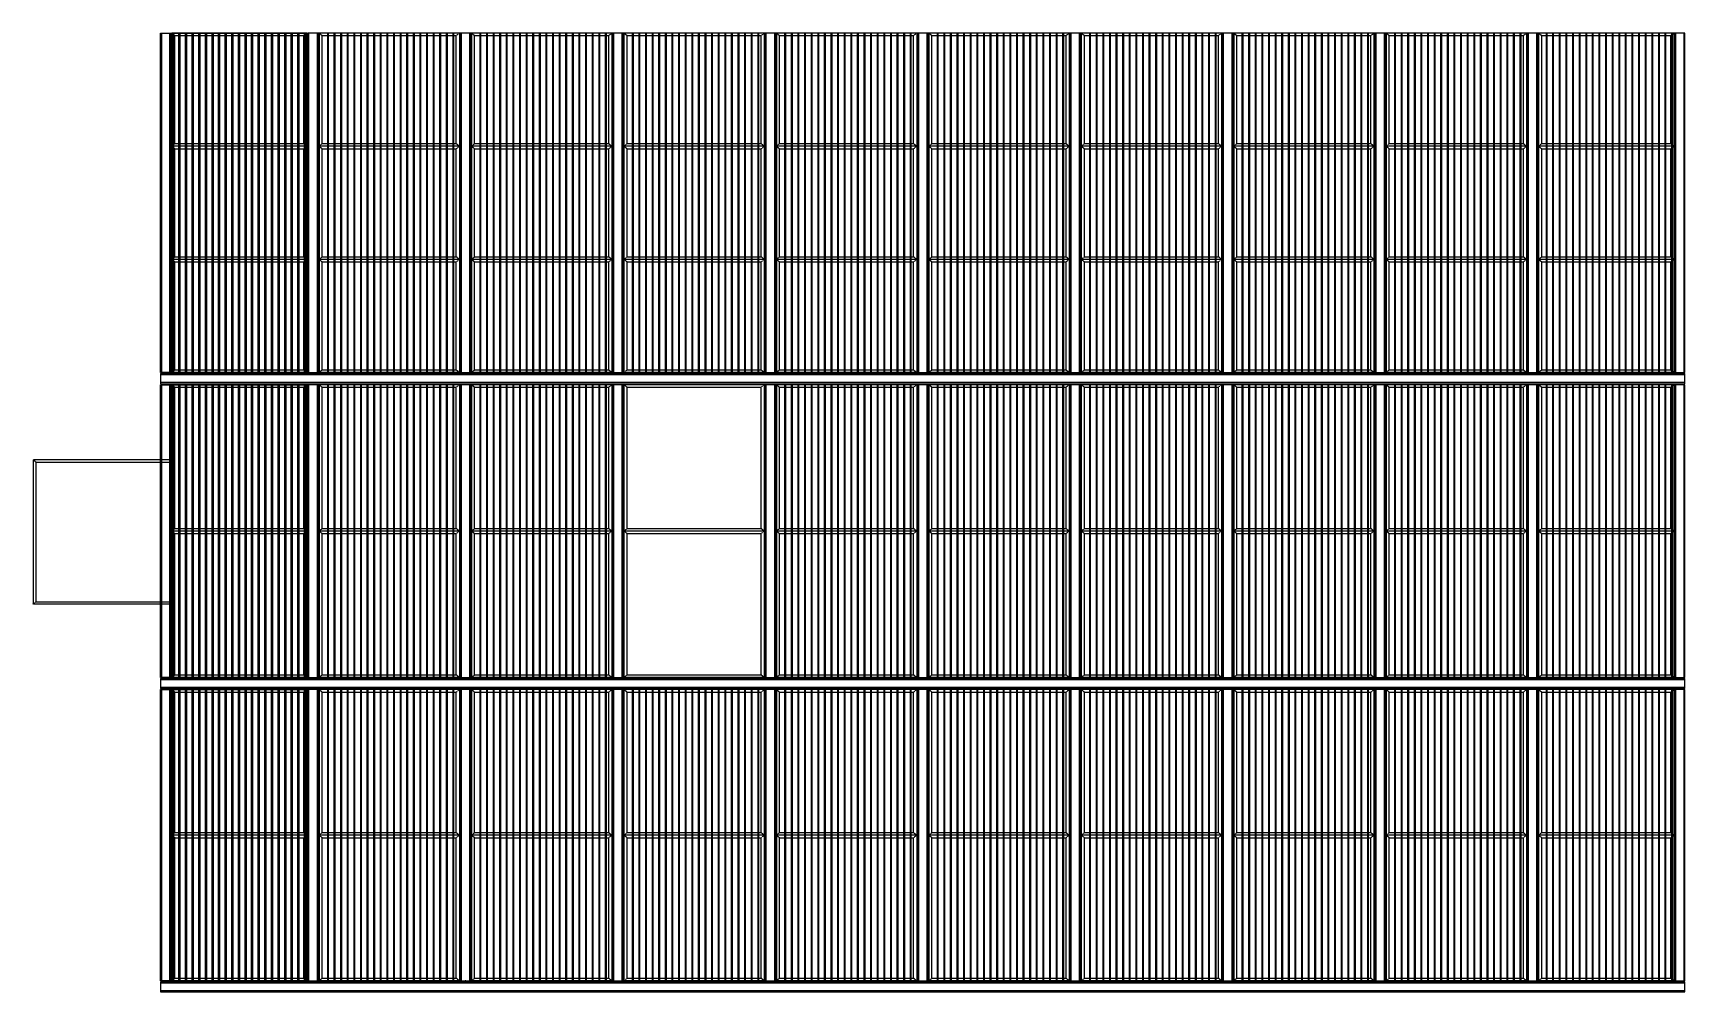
# Model space of a CAD drawing. Header units: millimetres. Extents: x 663313 to 1226001, y 1431724 to 1620898.
# Drawn here: x 1022778 to 1039033, y 1609113 to 1618548 of the extents above; entities that cross this region are included whole.
import ezdxf

# ---------------------------------------------------------------- set-up
doc = ezdxf.new("R2010")
doc.units = ezdxf.units.MM
doc.set_wipeout_variables(frame=1)
doc.linetypes.add('TA_HL_001.00000', pattern=[6.5, 3.55, -2.95])
for name, color, linetype in [('010 - ASPG_EXTR_MAIN_COLOR_2', 7, 'Continuous'), ('010 - ASPG_EXTR_WIPEOUT_', 7, 'Continuous'), ('010 - ASPG_FRAMING_MAIN_COLOR_1', 7, 'Continuous'), ('010 - ASPG_FRAMING_MAIN_COLOR_2', 7, 'Continuous'), ('010 - ASPG_FRAMING_SUB_COLOR_2', 7, 'Continuous'), ('010 - ASPG_FRAMING_WIPEOUT_', 7, 'Continuous')]:
    doc.layers.add(name, color=color, linetype=linetype)

# ---------------------------------------------------------------- blocks, each defined once
blk = doc.blocks.new('*U4718')
at = {"color": 7}
blk.add_wipeout([(50, 0), (1400, 0), (1400, 2865), (50, 2865)], dxfattribs=at).dxf.layer = '010 - ASPG_EXTR_WIPEOUT_'
at = {"layer": '010 - ASPG_EXTR_MAIN_COLOR_2', "color": 7}
for points in [[(133, 0), (143, 0), (143, 2865), (133, 2865)], [(198, 0), (208, 0), (208, 2865), (198, 2865)], [(263, 0), (273, 0), (273, 2865), (263, 2865)], [(328, 0), (338, 0), (338, 2865), (328, 2865)], [(393, 0), (403, 0), (403, 2865), (393, 2865)], [(458, 0), (468, 0), (468, 2865), (458, 2865)], [(523, 0), (533, 0), (533, 2865), (523, 2865)], [(588, 0), (598, 0), (598, 2865), (588, 2865)], [(653, 0), (663, 0), (663, 2865), (653, 2865)], [(718, 0), (728, 0), (728, 2865), (718, 2865)], [(783, 0), (793, 0), (793, 2865), (783, 2865)], [(848, 0), (858, 0), (858, 2865), (848, 2865)], [(913, 0), (923, 0), (923, 2865), (913, 2865)], [(978, 0), (988, 0), (988, 2865), (978, 2865)], [(1043, 0), (1053, 0), (1053, 2865), (1043, 2865)], [(1108, 0), (1118, 0), (1118, 2865), (1108, 2865)], [(1173, 0), (1183, 0), (1183, 2865), (1173, 2865)], [(1238, 0), (1248, 0), (1248, 2865), (1238, 2865)], [(1303, 0), (1313, 0), (1313, 2865), (1303, 2865)]]:
    blk.add_lwpolyline(points, close=True, dxfattribs=at)
at = {"layer": '010 - ASPG_FRAMING_SUB_COLOR_2', "color": 7}
blk.add_lwpolyline([(50, 0), (1400, 0), (1400, 2865), (50, 2865)], close=True, dxfattribs=at)
at = {"color": 7}
for points in [[(-50, 0), (50, 0), (50, 2865), (-50, 2865)], [(1400, 0), (1500, 0), (1500, 2865), (1400, 2865)]]:
    blk.add_wipeout(points, dxfattribs=at).dxf.layer = '010 - ASPG_EXTR_WIPEOUT_'
at = {"layer": '010 - ASPG_EXTR_MAIN_COLOR_2', "color": 7}
blk.add_lwpolyline([(1368, 0), (1378, 0), (1378, 2865), (1368, 2865)], close=True, dxfattribs=at)
at = {"layer": '010 - ASPG_FRAMING_MAIN_COLOR_1', "color": 7}
for points in [[(-50, 0), (-40, 0), (-40, 2865), (-50, 2865)], [(40, 0), (50, 0), (50, 2865), (40, 2865)], [(1400, 0), (1410, 0), (1410, 2865), (1400, 2865)], [(1490, 0), (1500, 0), (1500, 2865), (1490, 2865)]]:
    blk.add_lwpolyline(points, close=True, dxfattribs=at)
at = {"layer": '010 - ASPG_FRAMING_SUB_COLOR_2', "color": 7}
for points in [[(-50, 0), (50, 0), (50, 2865), (-50, 2865)], [(1400, 0), (1500, 0), (1500, 2865), (1400, 2865)]]:
    blk.add_lwpolyline(points, close=True, dxfattribs=at)
blk = doc.blocks.new('*U4717')
at = {"color": 7}
blk.add_wipeout([(50, 0), (1400, 0), (1400, 2865), (50, 2865)], dxfattribs=at).dxf.layer = '010 - ASPG_EXTR_WIPEOUT_'
at = {"layer": '010 - ASPG_EXTR_MAIN_COLOR_2', "color": 7}
for points in [[(139, 0), (149, 0), (149, 2865), (139, 2865)], [(204, 0), (214, 0), (214, 2865), (204, 2865)], [(269, 0), (279, 0), (279, 2865), (269, 2865)], [(334, 0), (344, 0), (344, 2865), (334, 2865)], [(399, 0), (409, 0), (409, 2865), (399, 2865)], [(464, 0), (474, 0), (474, 2865), (464, 2865)], [(529, 0), (539, 0), (539, 2865), (529, 2865)], [(594, 0), (604, 0), (604, 2865), (594, 2865)], [(659, 0), (669, 0), (669, 2865), (659, 2865)], [(724, 0), (734, 0), (734, 2865), (724, 2865)], [(789, 0), (799, 0), (799, 2865), (789, 2865)], [(854, 0), (864, 0), (864, 2865), (854, 2865)], [(919, 0), (929, 0), (929, 2865), (919, 2865)], [(984, 0), (994, 0), (994, 2865), (984, 2865)], [(1049, 0), (1059, 0), (1059, 2865), (1049, 2865)], [(1114, 0), (1124, 0), (1124, 2865), (1114, 2865)], [(1179, 0), (1189, 0), (1189, 2865), (1179, 2865)], [(1244, 0), (1254, 0), (1254, 2865), (1244, 2865)]]:
    blk.add_lwpolyline(points, close=True, dxfattribs=at)
at = {"layer": '010 - ASPG_FRAMING_SUB_COLOR_2', "color": 7}
blk.add_lwpolyline([(50, 0), (1400, 0), (1400, 2865), (50, 2865)], close=True, dxfattribs=at)
at = {"color": 7}
for points in [[(-50, 0), (50, 0), (50, 2865), (-50, 2865)], [(1400, 0), (1500, 0), (1500, 2865), (1400, 2865)]]:
    blk.add_wipeout(points, dxfattribs=at).dxf.layer = '010 - ASPG_EXTR_WIPEOUT_'
at = {"layer": '010 - ASPG_EXTR_MAIN_COLOR_2', "color": 7}
for points in [[(74, 0), (84, 0), (84, 2865), (74, 2865)], [(1309, 0), (1319, 0), (1319, 2865), (1309, 2865)], [(1374, 0), (1384, 0), (1384, 2865), (1374, 2865)]]:
    blk.add_lwpolyline(points, close=True, dxfattribs=at)
at = {"layer": '010 - ASPG_FRAMING_MAIN_COLOR_1', "color": 7}
for points in [[(-50, 0), (-40, 0), (-40, 2865), (-50, 2865)], [(40, 0), (50, 0), (50, 2865), (40, 2865)], [(1400, 0), (1410, 0), (1410, 2865), (1400, 2865)], [(1490, 0), (1500, 0), (1500, 2865), (1490, 2865)]]:
    blk.add_lwpolyline(points, close=True, dxfattribs=at)
at = {"layer": '010 - ASPG_FRAMING_SUB_COLOR_2', "color": 7}
for points in [[(-50, 0), (50, 0), (50, 2865), (-50, 2865)], [(1400, 0), (1500, 0), (1500, 2865), (1400, 2865)]]:
    blk.add_lwpolyline(points, close=True, dxfattribs=at)
blk = doc.blocks.new('*U4729')
at = {"color": 7}
blk.add_wipeout([(50, 0), (1450, 0), (1450, 2865), (50, 2865)], dxfattribs=at).dxf.layer = '010 - ASPG_EXTR_WIPEOUT_'
at = {"layer": '010 - ASPG_EXTR_MAIN_COLOR_2', "color": 7}
for points in [[(141, 0), (152, 0), (152, 2865), (141, 2865)], [(206, 0), (217, 0), (217, 2865), (206, 2865)], [(271, 0), (282, 0), (282, 2865), (271, 2865)], [(336, 0), (347, 0), (347, 2865), (336, 2865)], [(401, 0), (412, 0), (412, 2865), (401, 2865)], [(466, 0), (477, 0), (477, 2865), (466, 2865)], [(531, 0), (542, 0), (542, 2865), (531, 2865)], [(596, 0), (607, 0), (607, 2865), (596, 2865)], [(661, 0), (672, 0), (672, 2865), (661, 2865)], [(726, 0), (737, 0), (737, 2865), (726, 2865)], [(791, 0), (802, 0), (802, 2865), (791, 2865)], [(856, 0), (867, 0), (867, 2865), (856, 2865)], [(921, 0), (932, 0), (932, 2865), (921, 2865)], [(986, 0), (997, 0), (997, 2865), (986, 2865)], [(1051, 0), (1062, 0), (1062, 2865), (1051, 2865)], [(1116, 0), (1127, 0), (1127, 2865), (1116, 2865)], [(1181, 0), (1192, 0), (1192, 2865), (1181, 2865)], [(1246, 0), (1257, 0), (1257, 2865), (1246, 2865)], [(1311, 0), (1322, 0), (1322, 2865), (1311, 2865)]]:
    blk.add_lwpolyline(points, close=True, dxfattribs=at)
at = {"layer": '010 - ASPG_FRAMING_SUB_COLOR_2', "color": 7}
blk.add_lwpolyline([(50, 0), (1450, 0), (1450, 2865), (50, 2865)], close=True, dxfattribs=at)
at = {"color": 7}
for points in [[(-50, 0), (50, 0), (50, 2865), (-50, 2865)], [(1450, 0), (1550, 0), (1550, 2865), (1450, 2865)]]:
    blk.add_wipeout(points, dxfattribs=at).dxf.layer = '010 - ASPG_EXTR_WIPEOUT_'
at = {"layer": '010 - ASPG_EXTR_MAIN_COLOR_2', "color": 7}
for points in [[(1376, 0), (1387, 0), (1387, 2865), (1376, 2865)], [(1441, 0), (1452, 0), (1452, 2865), (1441, 2865)]]:
    blk.add_lwpolyline(points, close=True, dxfattribs=at)
at = {"layer": '010 - ASPG_FRAMING_MAIN_COLOR_1', "color": 7}
for points in [[(-50, 0), (-40, 0), (-40, 2865), (-50, 2865)], [(40, 0), (50, 0), (50, 2865), (40, 2865)], [(1450, 0), (1460, 0), (1460, 2865), (1450, 2865)], [(1540, 0), (1550, 0), (1550, 2865), (1540, 2865)]]:
    blk.add_lwpolyline(points, close=True, dxfattribs=at)
at = {"layer": '010 - ASPG_FRAMING_SUB_COLOR_2', "color": 7}
for points in [[(-50, 0), (50, 0), (50, 2865), (-50, 2865)], [(1450, 0), (1550, 0), (1550, 2865), (1450, 2865)]]:
    blk.add_lwpolyline(points, close=True, dxfattribs=at)
blk = doc.blocks.new('*U4730')
at = {"color": 7}
blk.add_wipeout([(50, 0), (1450, 0), (1450, 2865), (50, 2865)], dxfattribs=at).dxf.layer = '010 - ASPG_EXTR_WIPEOUT_'
at = {"layer": '010 - ASPG_EXTR_MAIN_COLOR_2', "color": 7}
for points in [[(141, 0), (152, 0), (152, 2865), (141, 2865)], [(206, 0), (217, 0), (217, 2865), (206, 2865)], [(271, 0), (282, 0), (282, 2865), (271, 2865)], [(336, 0), (347, 0), (347, 2865), (336, 2865)], [(401, 0), (412, 0), (412, 2865), (401, 2865)], [(466, 0), (477, 0), (477, 2865), (466, 2865)], [(531, 0), (542, 0), (542, 2865), (531, 2865)], [(596, 0), (607, 0), (607, 2865), (596, 2865)], [(661, 0), (672, 0), (672, 2865), (661, 2865)], [(726, 0), (737, 0), (737, 2865), (726, 2865)], [(791, 0), (802, 0), (802, 2865), (791, 2865)], [(856, 0), (867, 0), (867, 2865), (856, 2865)], [(921, 0), (932, 0), (932, 2865), (921, 2865)], [(986, 0), (997, 0), (997, 2865), (986, 2865)], [(1051, 0), (1062, 0), (1062, 2865), (1051, 2865)], [(1116, 0), (1127, 0), (1127, 2865), (1116, 2865)], [(1181, 0), (1192, 0), (1192, 2865), (1181, 2865)], [(1246, 0), (1257, 0), (1257, 2865), (1246, 2865)], [(1311, 0), (1322, 0), (1322, 2865), (1311, 2865)]]:
    blk.add_lwpolyline(points, close=True, dxfattribs=at)
at = {"layer": '010 - ASPG_FRAMING_SUB_COLOR_2', "color": 7}
blk.add_lwpolyline([(50, 0), (1450, 0), (1450, 2865), (50, 2865)], close=True, dxfattribs=at)
at = {"color": 7}
for points in [[(-50, 0), (50, 0), (50, 2865), (-50, 2865)], [(1450, 0), (1550, 0), (1550, 2865), (1450, 2865)]]:
    blk.add_wipeout(points, dxfattribs=at).dxf.layer = '010 - ASPG_EXTR_WIPEOUT_'
at = {"layer": '010 - ASPG_EXTR_MAIN_COLOR_2', "color": 7}
for points in [[(1376, 0), (1387, 0), (1387, 2865), (1376, 2865)], [(1441, 0), (1452, 0), (1452, 2865), (1441, 2865)]]:
    blk.add_lwpolyline(points, close=True, dxfattribs=at)
at = {"layer": '010 - ASPG_FRAMING_MAIN_COLOR_1', "color": 7}
for points in [[(-50, 0), (-40, 0), (-40, 2865), (-50, 2865)], [(40, 0), (50, 0), (50, 2865), (40, 2865)], [(1450, 0), (1460, 0), (1460, 2865), (1450, 2865)], [(1540, 0), (1550, 0), (1550, 2865), (1540, 2865)]]:
    blk.add_lwpolyline(points, close=True, dxfattribs=at)
at = {"layer": '010 - ASPG_FRAMING_SUB_COLOR_2', "color": 7}
for points in [[(-50, 0), (50, 0), (50, 2865), (-50, 2865)], [(1450, 0), (1550, 0), (1550, 2865), (1450, 2865)]]:
    blk.add_lwpolyline(points, close=True, dxfattribs=at)
blk = doc.blocks.new('*U4728')
at = {"color": 7}
blk.add_wipeout([(0, -40), (15000, -40), (15000, 40), (0, 40)], dxfattribs=at).dxf.layer = '010 - ASPG_FRAMING_WIPEOUT_'
at = {"layer": '010 - ASPG_FRAMING_MAIN_COLOR_2', "color": 7}
blk.add_lwpolyline([(0, -40), (15000, -40), (15000, 40), (0, 40)], close=True, dxfattribs=at)
at = {"color": 7}
blk.add_wipeout([(0, 40), (15000, 40), (15000, 50), (0, 50)], dxfattribs=at).dxf.layer = '010 - ASPG_FRAMING_WIPEOUT_'
at = {"layer": '010 - ASPG_FRAMING_MAIN_COLOR_1', "color": 7}
blk.add_lwpolyline([(0, 40), (15000, 40), (15000, 50), (0, 50)], close=True, dxfattribs=at)
at = {"color": 7}
blk.add_wipeout([(0, -50), (15000, -50), (15000, -40), (0, -40)], dxfattribs=at).dxf.layer = '010 - ASPG_FRAMING_WIPEOUT_'
at = {"layer": '010 - ASPG_FRAMING_MAIN_COLOR_1', "color": 7}
blk.add_lwpolyline([(0, -50), (15000, -50), (15000, -40), (0, -40)], close=True, dxfattribs=at)
blk = doc.blocks.new('*U4738')
at = {"color": 7}
blk.add_wipeout([(50, 0), (1400, 0), (1400, 2880), (50, 2880)], dxfattribs=at).dxf.layer = '010 - ASPG_EXTR_WIPEOUT_'
at = {"layer": '010 - ASPG_EXTR_MAIN_COLOR_2', "color": 7}
for points in [[(133, 0), (143, 0), (143, 2880), (133, 2880)], [(198, 0), (208, 0), (208, 2880), (198, 2880)], [(263, 0), (273, 0), (273, 2880), (263, 2880)], [(328, 0), (338, 0), (338, 2880), (328, 2880)], [(393, 0), (403, 0), (403, 2880), (393, 2880)], [(458, 0), (468, 0), (468, 2880), (458, 2880)], [(523, 0), (533, 0), (533, 2880), (523, 2880)], [(588, 0), (598, 0), (598, 2880), (588, 2880)], [(653, 0), (663, 0), (663, 2880), (653, 2880)], [(718, 0), (728, 0), (728, 2880), (718, 2880)], [(783, 0), (793, 0), (793, 2880), (783, 2880)], [(848, 0), (858, 0), (858, 2880), (848, 2880)], [(913, 0), (923, 0), (923, 2880), (913, 2880)], [(978, 0), (988, 0), (988, 2880), (978, 2880)], [(1043, 0), (1053, 0), (1053, 2880), (1043, 2880)], [(1108, 0), (1118, 0), (1118, 2880), (1108, 2880)], [(1173, 0), (1183, 0), (1183, 2880), (1173, 2880)], [(1238, 0), (1248, 0), (1248, 2880), (1238, 2880)], [(1303, 0), (1313, 0), (1313, 2880), (1303, 2880)]]:
    blk.add_lwpolyline(points, close=True, dxfattribs=at)
at = {"layer": '010 - ASPG_FRAMING_SUB_COLOR_2', "color": 7}
blk.add_lwpolyline([(50, 0), (1400, 0), (1400, 2880), (50, 2880)], close=True, dxfattribs=at)
at = {"color": 7}
for points in [[(-50, 0), (50, 0), (50, 2880), (-50, 2880)], [(1400, 0), (1500, 0), (1500, 2880), (1400, 2880)]]:
    blk.add_wipeout(points, dxfattribs=at).dxf.layer = '010 - ASPG_EXTR_WIPEOUT_'
at = {"layer": '010 - ASPG_EXTR_MAIN_COLOR_2', "color": 7}
blk.add_lwpolyline([(1368, 0), (1378, 0), (1378, 2880), (1368, 2880)], close=True, dxfattribs=at)
at = {"layer": '010 - ASPG_FRAMING_MAIN_COLOR_1', "color": 7}
for points in [[(-50, 0), (-40, 0), (-40, 2880), (-50, 2880)], [(40, 0), (50, 0), (50, 2880), (40, 2880)], [(1400, 0), (1410, 0), (1410, 2880), (1400, 2880)], [(1490, 0), (1500, 0), (1500, 2880), (1490, 2880)]]:
    blk.add_lwpolyline(points, close=True, dxfattribs=at)
at = {"layer": '010 - ASPG_FRAMING_SUB_COLOR_2', "color": 7}
for points in [[(-50, 0), (50, 0), (50, 2880), (-50, 2880)], [(1400, 0), (1500, 0), (1500, 2880), (1400, 2880)]]:
    blk.add_lwpolyline(points, close=True, dxfattribs=at)
blk = doc.blocks.new('*U4736')
at = {"color": 7}
blk.add_wipeout([(50, 0), (1400, 0), (1400, 2880), (50, 2880)], dxfattribs=at).dxf.layer = '010 - ASPG_EXTR_WIPEOUT_'
at = {"layer": '010 - ASPG_EXTR_MAIN_COLOR_2', "color": 7}
for points in [[(139, 0), (149, 0), (149, 2880), (139, 2880)], [(204, 0), (214, 0), (214, 2880), (204, 2880)], [(269, 0), (279, 0), (279, 2880), (269, 2880)], [(334, 0), (344, 0), (344, 2880), (334, 2880)], [(399, 0), (409, 0), (409, 2880), (399, 2880)], [(464, 0), (474, 0), (474, 2880), (464, 2880)], [(529, 0), (539, 0), (539, 2880), (529, 2880)], [(594, 0), (604, 0), (604, 2880), (594, 2880)], [(659, 0), (669, 0), (669, 2880), (659, 2880)], [(724, 0), (734, 0), (734, 2880), (724, 2880)], [(789, 0), (799, 0), (799, 2880), (789, 2880)], [(854, 0), (864, 0), (864, 2880), (854, 2880)], [(919, 0), (929, 0), (929, 2880), (919, 2880)], [(984, 0), (994, 0), (994, 2880), (984, 2880)], [(1049, 0), (1059, 0), (1059, 2880), (1049, 2880)], [(1114, 0), (1124, 0), (1124, 2880), (1114, 2880)], [(1179, 0), (1189, 0), (1189, 2880), (1179, 2880)], [(1244, 0), (1254, 0), (1254, 2880), (1244, 2880)]]:
    blk.add_lwpolyline(points, close=True, dxfattribs=at)
at = {"layer": '010 - ASPG_FRAMING_SUB_COLOR_2', "color": 7}
blk.add_lwpolyline([(50, 0), (1400, 0), (1400, 2880), (50, 2880)], close=True, dxfattribs=at)
at = {"color": 7}
for points in [[(-50, 0), (50, 0), (50, 2880), (-50, 2880)], [(1400, 0), (1500, 0), (1500, 2880), (1400, 2880)]]:
    blk.add_wipeout(points, dxfattribs=at).dxf.layer = '010 - ASPG_EXTR_WIPEOUT_'
at = {"layer": '010 - ASPG_EXTR_MAIN_COLOR_2', "color": 7}
for points in [[(74, 0), (84, 0), (84, 2880), (74, 2880)], [(1309, 0), (1319, 0), (1319, 2880), (1309, 2880)], [(1374, 0), (1384, 0), (1384, 2880), (1374, 2880)]]:
    blk.add_lwpolyline(points, close=True, dxfattribs=at)
at = {"layer": '010 - ASPG_FRAMING_MAIN_COLOR_1', "color": 7}
for points in [[(-50, 0), (-40, 0), (-40, 2880), (-50, 2880)], [(40, 0), (50, 0), (50, 2880), (40, 2880)], [(1400, 0), (1410, 0), (1410, 2880), (1400, 2880)], [(1490, 0), (1500, 0), (1500, 2880), (1490, 2880)]]:
    blk.add_lwpolyline(points, close=True, dxfattribs=at)
at = {"layer": '010 - ASPG_FRAMING_SUB_COLOR_2', "color": 7}
for points in [[(-50, 0), (50, 0), (50, 2880), (-50, 2880)], [(1400, 0), (1500, 0), (1500, 2880), (1400, 2880)]]:
    blk.add_lwpolyline(points, close=True, dxfattribs=at)
blk = doc.blocks.new('*U4737')
at = {"color": 7}
blk.add_wipeout([(50, 0), (1450, 0), (1450, 2880), (50, 2880)], dxfattribs=at).dxf.layer = '010 - ASPG_EXTR_WIPEOUT_'
at = {"layer": '010 - ASPG_EXTR_MAIN_COLOR_2', "color": 7}
for points in [[(141, 0), (152, 0), (152, 2880), (141, 2880)], [(206, 0), (217, 0), (217, 2880), (206, 2880)], [(271, 0), (282, 0), (282, 2880), (271, 2880)], [(336, 0), (347, 0), (347, 2880), (336, 2880)], [(401, 0), (412, 0), (412, 2880), (401, 2880)], [(466, 0), (477, 0), (477, 2880), (466, 2880)], [(531, 0), (542, 0), (542, 2880), (531, 2880)], [(596, 0), (607, 0), (607, 2880), (596, 2880)], [(661, 0), (672, 0), (672, 2880), (661, 2880)], [(726, 0), (737, 0), (737, 2880), (726, 2880)], [(791, 0), (802, 0), (802, 2880), (791, 2880)], [(856, 0), (867, 0), (867, 2880), (856, 2880)], [(921, 0), (932, 0), (932, 2880), (921, 2880)], [(986, 0), (997, 0), (997, 2880), (986, 2880)], [(1051, 0), (1062, 0), (1062, 2880), (1051, 2880)], [(1116, 0), (1127, 0), (1127, 2880), (1116, 2880)], [(1181, 0), (1192, 0), (1192, 2880), (1181, 2880)], [(1246, 0), (1257, 0), (1257, 2880), (1246, 2880)], [(1311, 0), (1322, 0), (1322, 2880), (1311, 2880)]]:
    blk.add_lwpolyline(points, close=True, dxfattribs=at)
at = {"layer": '010 - ASPG_FRAMING_SUB_COLOR_2', "color": 7}
blk.add_lwpolyline([(50, 0), (1450, 0), (1450, 2880), (50, 2880)], close=True, dxfattribs=at)
at = {"color": 7}
for points in [[(-50, 0), (50, 0), (50, 2880), (-50, 2880)], [(1450, 0), (1550, 0), (1550, 2880), (1450, 2880)]]:
    blk.add_wipeout(points, dxfattribs=at).dxf.layer = '010 - ASPG_EXTR_WIPEOUT_'
at = {"layer": '010 - ASPG_EXTR_MAIN_COLOR_2', "color": 7}
for points in [[(1376, 0), (1387, 0), (1387, 2880), (1376, 2880)], [(1441, 0), (1452, 0), (1452, 2880), (1441, 2880)]]:
    blk.add_lwpolyline(points, close=True, dxfattribs=at)
at = {"layer": '010 - ASPG_FRAMING_MAIN_COLOR_1', "color": 7}
for points in [[(-50, 0), (-40, 0), (-40, 2880), (-50, 2880)], [(40, 0), (50, 0), (50, 2880), (40, 2880)], [(1450, 0), (1460, 0), (1460, 2880), (1450, 2880)], [(1540, 0), (1550, 0), (1550, 2880), (1540, 2880)]]:
    blk.add_lwpolyline(points, close=True, dxfattribs=at)
at = {"layer": '010 - ASPG_FRAMING_SUB_COLOR_2', "color": 7}
for points in [[(-50, 0), (50, 0), (50, 2880), (-50, 2880)], [(1450, 0), (1550, 0), (1550, 2880), (1450, 2880)]]:
    blk.add_lwpolyline(points, close=True, dxfattribs=at)
blk = doc.blocks.new('*U4735')
at = {"color": 7}
blk.add_wipeout([(50, 0), (1450, 0), (1450, 2880), (50, 2880)], dxfattribs=at).dxf.layer = '010 - ASPG_EXTR_WIPEOUT_'
at = {"layer": '010 - ASPG_EXTR_MAIN_COLOR_2', "color": 7}
for points in [[(141, 0), (152, 0), (152, 2880), (141, 2880)], [(206, 0), (217, 0), (217, 2880), (206, 2880)], [(271, 0), (282, 0), (282, 2880), (271, 2880)], [(336, 0), (347, 0), (347, 2880), (336, 2880)], [(401, 0), (412, 0), (412, 2880), (401, 2880)], [(466, 0), (477, 0), (477, 2880), (466, 2880)], [(531, 0), (542, 0), (542, 2880), (531, 2880)], [(596, 0), (607, 0), (607, 2880), (596, 2880)], [(661, 0), (672, 0), (672, 2880), (661, 2880)], [(726, 0), (737, 0), (737, 2880), (726, 2880)], [(791, 0), (802, 0), (802, 2880), (791, 2880)], [(856, 0), (867, 0), (867, 2880), (856, 2880)], [(921, 0), (932, 0), (932, 2880), (921, 2880)], [(986, 0), (997, 0), (997, 2880), (986, 2880)], [(1051, 0), (1062, 0), (1062, 2880), (1051, 2880)], [(1116, 0), (1127, 0), (1127, 2880), (1116, 2880)], [(1181, 0), (1192, 0), (1192, 2880), (1181, 2880)], [(1246, 0), (1257, 0), (1257, 2880), (1246, 2880)], [(1311, 0), (1322, 0), (1322, 2880), (1311, 2880)]]:
    blk.add_lwpolyline(points, close=True, dxfattribs=at)
at = {"layer": '010 - ASPG_FRAMING_SUB_COLOR_2', "color": 7}
blk.add_lwpolyline([(50, 0), (1450, 0), (1450, 2880), (50, 2880)], close=True, dxfattribs=at)
at = {"color": 7}
for points in [[(-50, 0), (50, 0), (50, 2880), (-50, 2880)], [(1450, 0), (1550, 0), (1550, 2880), (1450, 2880)]]:
    blk.add_wipeout(points, dxfattribs=at).dxf.layer = '010 - ASPG_EXTR_WIPEOUT_'
at = {"layer": '010 - ASPG_EXTR_MAIN_COLOR_2', "color": 7}
for points in [[(1376, 0), (1387, 0), (1387, 2880), (1376, 2880)], [(1441, 0), (1452, 0), (1452, 2880), (1441, 2880)]]:
    blk.add_lwpolyline(points, close=True, dxfattribs=at)
at = {"layer": '010 - ASPG_FRAMING_MAIN_COLOR_1', "color": 7}
for points in [[(-50, 0), (-40, 0), (-40, 2880), (-50, 2880)], [(40, 0), (50, 0), (50, 2880), (40, 2880)], [(1450, 0), (1460, 0), (1460, 2880), (1450, 2880)], [(1540, 0), (1550, 0), (1550, 2880), (1540, 2880)]]:
    blk.add_lwpolyline(points, close=True, dxfattribs=at)
at = {"layer": '010 - ASPG_FRAMING_SUB_COLOR_2', "color": 7}
for points in [[(-50, 0), (50, 0), (50, 2880), (-50, 2880)], [(1450, 0), (1550, 0), (1550, 2880), (1450, 2880)]]:
    blk.add_lwpolyline(points, close=True, dxfattribs=at)
blk = doc.blocks.new('*U4734')
at = {"color": 7}
blk.add_wipeout([(50, 0), (1400, 0), (1400, 3340), (50, 3340)], dxfattribs=at).dxf.layer = '010 - ASPG_EXTR_WIPEOUT_'
at = {"layer": '010 - ASPG_EXTR_MAIN_COLOR_2', "color": 7}
for points in [[(133, 0), (143, 0), (143, 3340), (133, 3340)], [(198, 0), (208, 0), (208, 3340), (198, 3340)], [(263, 0), (273, 0), (273, 3340), (263, 3340)], [(328, 0), (338, 0), (338, 3340), (328, 3340)], [(393, 0), (403, 0), (403, 3340), (393, 3340)], [(458, 0), (468, 0), (468, 3340), (458, 3340)], [(523, 0), (533, 0), (533, 3340), (523, 3340)], [(588, 0), (598, 0), (598, 3340), (588, 3340)], [(653, 0), (663, 0), (663, 3340), (653, 3340)], [(718, 0), (728, 0), (728, 3340), (718, 3340)], [(783, 0), (793, 0), (793, 3340), (783, 3340)], [(848, 0), (858, 0), (858, 3340), (848, 3340)], [(913, 0), (923, 0), (923, 3340), (913, 3340)], [(978, 0), (988, 0), (988, 3340), (978, 3340)], [(1043, 0), (1053, 0), (1053, 3340), (1043, 3340)], [(1108, 0), (1118, 0), (1118, 3340), (1108, 3340)], [(1173, 0), (1183, 0), (1183, 3340), (1173, 3340)], [(1238, 0), (1248, 0), (1248, 3340), (1238, 3340)], [(1303, 0), (1313, 0), (1313, 3340), (1303, 3340)]]:
    blk.add_lwpolyline(points, close=True, dxfattribs=at)
at = {"layer": '010 - ASPG_FRAMING_SUB_COLOR_2', "color": 7}
blk.add_lwpolyline([(50, 0), (1400, 0), (1400, 3340), (50, 3340)], close=True, dxfattribs=at)
at = {"color": 7}
for points in [[(-50, 0), (50, 0), (50, 3340), (-50, 3340)], [(1400, 0), (1500, 0), (1500, 3340), (1400, 3340)]]:
    blk.add_wipeout(points, dxfattribs=at).dxf.layer = '010 - ASPG_EXTR_WIPEOUT_'
at = {"layer": '010 - ASPG_EXTR_MAIN_COLOR_2', "color": 7}
blk.add_lwpolyline([(1368, 0), (1378, 0), (1378, 3340), (1368, 3340)], close=True, dxfattribs=at)
at = {"layer": '010 - ASPG_FRAMING_MAIN_COLOR_1', "color": 7}
for points in [[(-50, 0), (-40, 0), (-40, 3340), (-50, 3340)], [(40, 0), (50, 0), (50, 3340), (40, 3340)], [(1400, 0), (1410, 0), (1410, 3340), (1400, 3340)], [(1490, 0), (1500, 0), (1500, 3340), (1490, 3340)]]:
    blk.add_lwpolyline(points, close=True, dxfattribs=at)
at = {"layer": '010 - ASPG_FRAMING_SUB_COLOR_2', "color": 7}
for points in [[(-50, 0), (50, 0), (50, 3340), (-50, 3340)], [(1400, 0), (1500, 0), (1500, 3340), (1400, 3340)]]:
    blk.add_lwpolyline(points, close=True, dxfattribs=at)
blk = doc.blocks.new('*U4731')
at = {"color": 7}
blk.add_wipeout([(50, 0), (1400, 0), (1400, 3340), (50, 3340)], dxfattribs=at).dxf.layer = '010 - ASPG_EXTR_WIPEOUT_'
at = {"layer": '010 - ASPG_EXTR_MAIN_COLOR_2', "color": 7}
for points in [[(139, 0), (149, 0), (149, 3340), (139, 3340)], [(204, 0), (214, 0), (214, 3340), (204, 3340)], [(269, 0), (279, 0), (279, 3340), (269, 3340)], [(334, 0), (344, 0), (344, 3340), (334, 3340)], [(399, 0), (409, 0), (409, 3340), (399, 3340)], [(464, 0), (474, 0), (474, 3340), (464, 3340)], [(529, 0), (539, 0), (539, 3340), (529, 3340)], [(594, 0), (604, 0), (604, 3340), (594, 3340)], [(659, 0), (669, 0), (669, 3340), (659, 3340)], [(724, 0), (734, 0), (734, 3340), (724, 3340)], [(789, 0), (799, 0), (799, 3340), (789, 3340)], [(854, 0), (864, 0), (864, 3340), (854, 3340)], [(919, 0), (929, 0), (929, 3340), (919, 3340)], [(984, 0), (994, 0), (994, 3340), (984, 3340)], [(1049, 0), (1059, 0), (1059, 3340), (1049, 3340)], [(1114, 0), (1124, 0), (1124, 3340), (1114, 3340)], [(1179, 0), (1189, 0), (1189, 3340), (1179, 3340)], [(1244, 0), (1254, 0), (1254, 3340), (1244, 3340)]]:
    blk.add_lwpolyline(points, close=True, dxfattribs=at)
at = {"layer": '010 - ASPG_FRAMING_SUB_COLOR_2', "color": 7}
blk.add_lwpolyline([(50, 0), (1400, 0), (1400, 3340), (50, 3340)], close=True, dxfattribs=at)
at = {"color": 7}
for points in [[(-50, 0), (50, 0), (50, 3340), (-50, 3340)], [(1400, 0), (1500, 0), (1500, 3340), (1400, 3340)]]:
    blk.add_wipeout(points, dxfattribs=at).dxf.layer = '010 - ASPG_EXTR_WIPEOUT_'
at = {"layer": '010 - ASPG_EXTR_MAIN_COLOR_2', "color": 7}
for points in [[(74, 0), (84, 0), (84, 3340), (74, 3340)], [(1309, 0), (1319, 0), (1319, 3340), (1309, 3340)], [(1374, 0), (1384, 0), (1384, 3340), (1374, 3340)]]:
    blk.add_lwpolyline(points, close=True, dxfattribs=at)
at = {"layer": '010 - ASPG_FRAMING_MAIN_COLOR_1', "color": 7}
for points in [[(-50, 0), (-40, 0), (-40, 3340), (-50, 3340)], [(40, 0), (50, 0), (50, 3340), (40, 3340)], [(1400, 0), (1410, 0), (1410, 3340), (1400, 3340)], [(1490, 0), (1500, 0), (1500, 3340), (1490, 3340)]]:
    blk.add_lwpolyline(points, close=True, dxfattribs=at)
at = {"layer": '010 - ASPG_FRAMING_SUB_COLOR_2', "color": 7}
for points in [[(-50, 0), (50, 0), (50, 3340), (-50, 3340)], [(1400, 0), (1500, 0), (1500, 3340), (1400, 3340)]]:
    blk.add_lwpolyline(points, close=True, dxfattribs=at)
blk = doc.blocks.new('*U4732')
at = {"color": 7}
blk.add_wipeout([(50, 0), (1450, 0), (1450, 3340), (50, 3340)], dxfattribs=at).dxf.layer = '010 - ASPG_EXTR_WIPEOUT_'
at = {"layer": '010 - ASPG_EXTR_MAIN_COLOR_2', "color": 7}
for points in [[(141, 0), (152, 0), (152, 3340), (141, 3340)], [(206, 0), (217, 0), (217, 3340), (206, 3340)], [(271, 0), (282, 0), (282, 3340), (271, 3340)], [(336, 0), (347, 0), (347, 3340), (336, 3340)], [(401, 0), (412, 0), (412, 3340), (401, 3340)], [(466, 0), (477, 0), (477, 3340), (466, 3340)], [(531, 0), (542, 0), (542, 3340), (531, 3340)], [(596, 0), (607, 0), (607, 3340), (596, 3340)], [(661, 0), (672, 0), (672, 3340), (661, 3340)], [(726, 0), (737, 0), (737, 3340), (726, 3340)], [(791, 0), (802, 0), (802, 3340), (791, 3340)], [(856, 0), (867, 0), (867, 3340), (856, 3340)], [(921, 0), (932, 0), (932, 3340), (921, 3340)], [(986, 0), (997, 0), (997, 3340), (986, 3340)], [(1051, 0), (1062, 0), (1062, 3340), (1051, 3340)], [(1116, 0), (1127, 0), (1127, 3340), (1116, 3340)], [(1181, 0), (1192, 0), (1192, 3340), (1181, 3340)], [(1246, 0), (1257, 0), (1257, 3340), (1246, 3340)], [(1311, 0), (1322, 0), (1322, 3340), (1311, 3340)]]:
    blk.add_lwpolyline(points, close=True, dxfattribs=at)
at = {"layer": '010 - ASPG_FRAMING_SUB_COLOR_2', "color": 7}
blk.add_lwpolyline([(50, 0), (1450, 0), (1450, 3340), (50, 3340)], close=True, dxfattribs=at)
at = {"color": 7}
for points in [[(-50, 0), (50, 0), (50, 3340), (-50, 3340)], [(1450, 0), (1550, 0), (1550, 3340), (1450, 3340)]]:
    blk.add_wipeout(points, dxfattribs=at).dxf.layer = '010 - ASPG_EXTR_WIPEOUT_'
at = {"layer": '010 - ASPG_EXTR_MAIN_COLOR_2', "color": 7}
for points in [[(1376, 0), (1387, 0), (1387, 3340), (1376, 3340)], [(1441, 0), (1452, 0), (1452, 3340), (1441, 3340)]]:
    blk.add_lwpolyline(points, close=True, dxfattribs=at)
at = {"layer": '010 - ASPG_FRAMING_MAIN_COLOR_1', "color": 7}
for points in [[(-50, 0), (-40, 0), (-40, 3340), (-50, 3340)], [(40, 0), (50, 0), (50, 3340), (40, 3340)], [(1450, 0), (1460, 0), (1460, 3340), (1450, 3340)], [(1540, 0), (1550, 0), (1550, 3340), (1540, 3340)]]:
    blk.add_lwpolyline(points, close=True, dxfattribs=at)
at = {"layer": '010 - ASPG_FRAMING_SUB_COLOR_2', "color": 7}
for points in [[(-50, 0), (50, 0), (50, 3340), (-50, 3340)], [(1450, 0), (1550, 0), (1550, 3340), (1450, 3340)]]:
    blk.add_lwpolyline(points, close=True, dxfattribs=at)
blk = doc.blocks.new('*U4733')
at = {"color": 7}
blk.add_wipeout([(50, 0), (1450, 0), (1450, 3340), (50, 3340)], dxfattribs=at).dxf.layer = '010 - ASPG_EXTR_WIPEOUT_'
at = {"layer": '010 - ASPG_EXTR_MAIN_COLOR_2', "color": 7}
for points in [[(141, 0), (152, 0), (152, 3340), (141, 3340)], [(206, 0), (217, 0), (217, 3340), (206, 3340)], [(271, 0), (282, 0), (282, 3340), (271, 3340)], [(336, 0), (347, 0), (347, 3340), (336, 3340)], [(401, 0), (412, 0), (412, 3340), (401, 3340)], [(466, 0), (477, 0), (477, 3340), (466, 3340)], [(531, 0), (542, 0), (542, 3340), (531, 3340)], [(596, 0), (607, 0), (607, 3340), (596, 3340)], [(661, 0), (672, 0), (672, 3340), (661, 3340)], [(726, 0), (737, 0), (737, 3340), (726, 3340)], [(791, 0), (802, 0), (802, 3340), (791, 3340)], [(856, 0), (867, 0), (867, 3340), (856, 3340)], [(921, 0), (932, 0), (932, 3340), (921, 3340)], [(986, 0), (997, 0), (997, 3340), (986, 3340)], [(1051, 0), (1062, 0), (1062, 3340), (1051, 3340)], [(1116, 0), (1127, 0), (1127, 3340), (1116, 3340)], [(1181, 0), (1192, 0), (1192, 3340), (1181, 3340)], [(1246, 0), (1257, 0), (1257, 3340), (1246, 3340)], [(1311, 0), (1322, 0), (1322, 3340), (1311, 3340)]]:
    blk.add_lwpolyline(points, close=True, dxfattribs=at)
at = {"layer": '010 - ASPG_FRAMING_SUB_COLOR_2', "color": 7}
blk.add_lwpolyline([(50, 0), (1450, 0), (1450, 3340), (50, 3340)], close=True, dxfattribs=at)
at = {"color": 7}
for points in [[(-50, 0), (50, 0), (50, 3340), (-50, 3340)], [(1450, 0), (1550, 0), (1550, 3340), (1450, 3340)]]:
    blk.add_wipeout(points, dxfattribs=at).dxf.layer = '010 - ASPG_EXTR_WIPEOUT_'
at = {"layer": '010 - ASPG_EXTR_MAIN_COLOR_2', "color": 7}
for points in [[(1376, 0), (1387, 0), (1387, 3340), (1376, 3340)], [(1441, 0), (1452, 0), (1452, 3340), (1441, 3340)]]:
    blk.add_lwpolyline(points, close=True, dxfattribs=at)
at = {"layer": '010 - ASPG_FRAMING_MAIN_COLOR_1', "color": 7}
for points in [[(-50, 0), (-40, 0), (-40, 3340), (-50, 3340)], [(40, 0), (50, 0), (50, 3340), (40, 3340)], [(1450, 0), (1460, 0), (1460, 3340), (1450, 3340)], [(1540, 0), (1550, 0), (1550, 3340), (1540, 3340)]]:
    blk.add_lwpolyline(points, close=True, dxfattribs=at)
at = {"layer": '010 - ASPG_FRAMING_SUB_COLOR_2', "color": 7}
for points in [[(-50, 0), (50, 0), (50, 3340), (-50, 3340)], [(1450, 0), (1550, 0), (1550, 3340), (1450, 3340)]]:
    blk.add_lwpolyline(points, close=True, dxfattribs=at)
blk = doc.blocks.new('*U4773')
at = {"layer": '010 - ASPG_FRAMING_MAIN_COLOR_1', "color": 7, "linetype": 'ByBlock'}
for points in [[(0, 0), (0, 1330), (25, 1300), (25, 30), (0, 0)], [(1432, 1330), (0, 1330), (25, 1300), (1408, 1300)], [(1432, 0), (1432, 1330), (1408, 1300), (1408, 30), (1432, 0)], [(25, 30), (1408, 30), (1432, 0), (0, 0), (25, 30)]]:
    blk.add_lwpolyline(points, close=True, dxfattribs=at)
blk = doc.blocks.new('*U4774')
at = {"layer": '010 - ASPG_FRAMING_MAIN_COLOR_1', "color": 7, "linetype": 'ByBlock'}
for points in [[(0, 0), (0, 1380), (25, 1350), (25, 30), (0, 0)], [(1432, 1380), (0, 1380), (25, 1350), (1408, 1350)], [(1432, 0), (1432, 1380), (1408, 1350), (1408, 30), (1432, 0)], [(25, 30), (1408, 30), (1432, 0), (0, 0), (25, 30)]]:
    blk.add_lwpolyline(points, close=True, dxfattribs=at)
blk = doc.blocks.new('*U4771')
at = {"layer": '010 - ASPG_FRAMING_MAIN_COLOR_1', "color": 7, "linetype": 'ByBlock'}
for points in [[(0, 0), (0, 1330), (25, 1300), (25, 30), (0, 0)], [(1440, 1330), (0, 1330), (25, 1300), (1415, 1300)], [(1440, 0), (1440, 1330), (1415, 1300), (1415, 30), (1440, 0)], [(25, 30), (1415, 30), (1440, 0), (0, 0), (25, 30)]]:
    blk.add_lwpolyline(points, close=True, dxfattribs=at)
blk = doc.blocks.new('*U4772')
at = {"layer": '010 - ASPG_FRAMING_MAIN_COLOR_1', "color": 7, "linetype": 'ByBlock'}
for points in [[(0, 0), (0, 1380), (25, 1350), (25, 30), (0, 0)], [(1440, 1380), (0, 1380), (25, 1350), (1415, 1350)], [(1440, 0), (1440, 1380), (1415, 1350), (1415, 30), (1440, 0)], [(25, 30), (1415, 30), (1440, 0), (0, 0), (25, 30)]]:
    blk.add_lwpolyline(points, close=True, dxfattribs=at)
blk = doc.blocks.new('*U4770')
at = {"layer": '010 - ASPG_FRAMING_MAIN_COLOR_1', "color": 7, "linetype": 'ByBlock'}
for points in [[(0, 0), (0, 1330), (25, 1300), (25, 30), (0, 0)], [(1113, 1330), (0, 1330), (25, 1300), (1088, 1300)], [(1113, 0), (1113, 1330), (1088, 1300), (1088, 30), (1113, 0)], [(25, 30), (1088, 30), (1113, 0), (0, 0), (25, 30)]]:
    blk.add_lwpolyline(points, close=True, dxfattribs=at)
blk = doc.blocks.new('*U4769')
at = {"layer": '010 - ASPG_FRAMING_MAIN_COLOR_1', "color": 7, "linetype": 'ByBlock'}
for points in [[(0, 0), (0, 1380), (25, 1350), (25, 30), (0, 0)], [(1113, 1380), (0, 1380), (25, 1350), (1088, 1350)], [(1113, 0), (1113, 1380), (1088, 1350), (1088, 30), (1113, 0)], [(25, 30), (1088, 30), (1113, 0), (0, 0), (25, 30)]]:
    blk.add_lwpolyline(points, close=True, dxfattribs=at)
blk = doc.blocks.new('*U4776')
at = {"layer": '010 - ASPG_FRAMING_MAIN_COLOR_1', "color": 7, "linetype": 'ByBlock'}
for points in [[(0, 0), (0, 1380), (25, 1350), (25, 30), (0, 0)], [(1422, 1380), (0, 1380), (25, 1350), (1398, 1350)], [(1422, 0), (1422, 1380), (1398, 1350), (1398, 30), (1422, 0)], [(25, 30), (1398, 30), (1422, 0), (0, 0), (25, 30)]]:
    blk.add_lwpolyline(points, close=True, dxfattribs=at)

msp = doc.modelspace()

# ---------------------------------------------------------------- block references
at = {"color": 7, "rotation": 180}
msp.add_blockref('*U4728', (1039032.6322, 1615147.9878), dxfattribs=at)
at = {"color": 7, "xscale": -1}
msp.add_blockref('*U4717', (1025532.6409, 1609222.9878), dxfattribs=at)
at = {"color": 7}
msp.add_blockref('*U4718', (1037532.6409, 1609222.9878), dxfattribs=at)

# ---------------------------------------------------------------- next in the draw order: block references
at = {"color": 7, "xscale": -1}
msp.add_blockref('*U4731', (1025532.6409, 1615207.9878), dxfattribs=at)
at = {"color": 7}
for name, p in [('*U4734', (1037532.6409, 1615207.9878)), ('*U4729', (1025532.6409, 1609222.9878))]:
    msp.add_blockref(name, p, dxfattribs=at)

# ---------------------------------------------------------------- next in the draw order: block references
for name, p in [('*U4732', (1025532.6409, 1615207.9878)), ('*U4730', (1027032.6409, 1609222.9878))]:
    msp.add_blockref(name, p, dxfattribs=at)
at = {"color": 7, "linetype": 'TA_HL_001.00000', "rotation": 90}
msp.add_blockref('*U4773', (1025472.6409, 1609222.9878), dxfattribs=at)

# ---------------------------------------------------------------- next in the draw order: linework, layer by layer
at = {"color": 7}
msp.add_point((1027032.6321, 1609222.9878), dxfattribs=at)

# ---------------------------------------------------------------- next in the draw order: block references
at = {"color": 7, "linetype": 'TA_HL_001.00000', "rotation": 90}
for name, p in [('*U4770', (1025472.6409, 1617434.6545)), ('*U4770', (1025472.6409, 1616321.3212)), ('*U4770', (1025472.6409, 1615207.9878)), ('*U4774', (1026972.6409, 1609222.9878))]:
    msp.add_blockref(name, p, dxfattribs=at)
at = {"color": 7}
for name, p in [('*U4733', (1027032.6409, 1615207.9878)), ('*U4730', (1028532.6409, 1609222.9878))]:
    msp.add_blockref(name, p, dxfattribs=at)

# ---------------------------------------------------------------- next in the draw order: block references
at = {"color": 7, "linetype": 'TA_HL_001.00000', "rotation": 90}
for name, p in [('*U4769', (1026972.6409, 1617434.6545)), ('*U4769', (1026972.6409, 1616321.3212)), ('*U4769', (1026972.6409, 1615207.9878)), ('*U4774', (1028472.6409, 1609222.9878))]:
    msp.add_blockref(name, p, dxfattribs=at)
at = {"color": 7}
for name, p in [('*U4733', (1028532.6409, 1615207.9878)), ('*U4730', (1030032.6409, 1609222.9878))]:
    msp.add_blockref(name, p, dxfattribs=at)

# ---------------------------------------------------------------- next in the draw order: block references
at = {"color": 7, "linetype": 'TA_HL_001.00000', "rotation": 90}
for name, p in [('*U4769', (1028472.6409, 1617434.6545)), ('*U4769', (1028472.6409, 1616321.3212)), ('*U4769', (1028472.6409, 1615207.9878)), ('*U4774', (1029972.6409, 1609222.9878))]:
    msp.add_blockref(name, p, dxfattribs=at)
at = {"color": 7}
for name, p in [('*U4733', (1030032.6409, 1615207.9878)), ('*U4730', (1031532.6409, 1609222.9878))]:
    msp.add_blockref(name, p, dxfattribs=at)

# ---------------------------------------------------------------- next in the draw order: block references
at = {"color": 7, "linetype": 'TA_HL_001.00000', "rotation": 90}
for name, p in [('*U4769', (1029972.6409, 1617434.6545)), ('*U4769', (1029972.6409, 1616321.3212)), ('*U4769', (1029972.6409, 1615207.9878)), ('*U4774', (1031472.6409, 1609222.9878))]:
    msp.add_blockref(name, p, dxfattribs=at)
at = {"color": 7}
for name, p in [('*U4733', (1031532.6409, 1615207.9878)), ('*U4730', (1033032.6409, 1609222.9878))]:
    msp.add_blockref(name, p, dxfattribs=at)

# ---------------------------------------------------------------- next in the draw order: block references
at = {"color": 7, "linetype": 'TA_HL_001.00000', "rotation": 90}
for name, p in [('*U4769', (1031472.6409, 1617434.6545)), ('*U4769', (1031472.6409, 1616321.3212)), ('*U4769', (1031472.6409, 1615207.9878)), ('*U4774', (1032972.6409, 1609222.9878))]:
    msp.add_blockref(name, p, dxfattribs=at)
at = {"color": 7}
for name, p in [('*U4733', (1033032.6409, 1615207.9878)), ('*U4730', (1034532.6409, 1609222.9878))]:
    msp.add_blockref(name, p, dxfattribs=at)

# ---------------------------------------------------------------- next in the draw order: block references
at = {"color": 7, "linetype": 'TA_HL_001.00000', "rotation": 90}
for name, p in [('*U4769', (1032972.6409, 1617434.6545)), ('*U4769', (1032972.6409, 1616321.3212)), ('*U4769', (1032972.6409, 1615207.9878)), ('*U4774', (1034472.6409, 1609222.9878))]:
    msp.add_blockref(name, p, dxfattribs=at)
at = {"color": 7}
for name, p in [('*U4733', (1034532.6409, 1615207.9878)), ('*U4730', (1036032.6409, 1609222.9878))]:
    msp.add_blockref(name, p, dxfattribs=at)

# ---------------------------------------------------------------- next in the draw order: block references
at = {"color": 7, "linetype": 'TA_HL_001.00000', "rotation": 90}
for name, p in [('*U4769', (1034472.6409, 1617434.6545)), ('*U4769', (1034472.6409, 1616321.3212)), ('*U4769', (1034472.6409, 1615207.9878)), ('*U4774', (1035972.6409, 1609222.9878)), ('*U4774', (1037472.6409, 1609222.9878)), ('*U4773', (1038922.6409, 1609222.9878))]:
    msp.add_blockref(name, p, dxfattribs=at)
at = {"color": 7}
msp.add_blockref('*U4733', (1036032.6409, 1615207.9878), dxfattribs=at)
at = {"color": 7, "rotation": 180}
msp.add_blockref('*U4728', (1039032.6322, 1612147.9878), dxfattribs=at)

# ---------------------------------------------------------------- next in the draw order: block references
at = {"color": 7, "linetype": 'TA_HL_001.00000', "rotation": 90}
for name, p in [('*U4769', (1035972.6409, 1617434.6545)), ('*U4769', (1037472.6409, 1617434.6545)), ('*U4770', (1038922.6409, 1617434.6545)), ('*U4769', (1035972.6409, 1616321.3212)), ('*U4769', (1037472.6409, 1616321.3212)), ('*U4770', (1038922.6409, 1616321.3212)), ('*U4769', (1035972.6409, 1615207.9878)), ('*U4769', (1037472.6409, 1615207.9878)), ('*U4770', (1038922.6409, 1615207.9878)), ('*U4773', (1025472.6409, 1610655.4878)), ('*U4774', (1026972.6409, 1610655.4878)), ('*U4774', (1028472.6409, 1610655.4878)), ('*U4774', (1029972.6409, 1610655.4878)), ('*U4774', (1031472.6409, 1610655.4878)), ('*U4774', (1032972.6409, 1610655.4878)), ('*U4774', (1034472.6409, 1610655.4878)), ('*U4774', (1035972.6409, 1610655.4878)), ('*U4774', (1037472.6409, 1610655.4878)), ('*U4773', (1038922.6409, 1610655.4878))]:
    msp.add_blockref(name, p, dxfattribs=at)
at = {"color": 7, "xscale": -1}
msp.add_blockref('*U4736', (1025532.6409, 1612207.9878), dxfattribs=at)
at = {"color": 7}
for name, p in [('*U4735', (1030032.6409, 1612207.9878)), ('*U4738', (1037532.6409, 1612207.9878))]:
    msp.add_blockref(name, p, dxfattribs=at)
at = {"color": 7, "rotation": 180}
msp.add_blockref('*U4728', (1039032.6323, 1609162.9878), dxfattribs=at)

# ---------------------------------------------------------------- next in the draw order: block references
at = {"color": 7}
for name, p in [('*U4737', (1025532.6409, 1612207.9878)), ('*U4735', (1031532.6409, 1612207.9878))]:
    msp.add_blockref(name, p, dxfattribs=at)
at = {"color": 7, "linetype": 'TA_HL_001.00000', "rotation": 90}
msp.add_blockref('*U4776', (1024157.5526, 1612927.9878), dxfattribs=at)

# ---------------------------------------------------------------- next in the draw order: block references
for name, p in [('*U4771', (1025472.6409, 1613647.9878)), ('*U4772', (1031472.6409, 1613647.9878)), ('*U4771', (1025472.6409, 1612207.9878)), ('*U4772', (1031472.6409, 1612207.9878))]:
    msp.add_blockref(name, p, dxfattribs=at)
at = {"color": 7}
for p in [(1027032.6409, 1612207.9878), (1033032.6409, 1612207.9878)]:
    msp.add_blockref('*U4735', p, dxfattribs=at)

# ---------------------------------------------------------------- next in the draw order: block references
at = {"color": 7, "linetype": 'TA_HL_001.00000', "rotation": 90}
for p in [(1026972.6409, 1613647.9878), (1028472.6409, 1613647.9878), (1029972.6409, 1613647.9878), (1032972.6409, 1613647.9878), (1026972.6409, 1612207.9878), (1028472.6409, 1612207.9878), (1029972.6409, 1612207.9878), (1032972.6409, 1612207.9878)]:
    msp.add_blockref('*U4772', p, dxfattribs=at)
at = {"color": 7}
msp.add_blockref('*U4735', (1034532.6409, 1612207.9878), dxfattribs=at)

# ---------------------------------------------------------------- next in the draw order: block references
at = {"color": 7, "linetype": 'TA_HL_001.00000', "rotation": 90}
for p in [(1034472.6409, 1613647.9878), (1034472.6409, 1612207.9878)]:
    msp.add_blockref('*U4772', p, dxfattribs=at)
at = {"color": 7}
msp.add_blockref('*U4735', (1036032.6409, 1612207.9878), dxfattribs=at)

# ---------------------------------------------------------------- next in the draw order: block references
at = {"color": 7, "linetype": 'TA_HL_001.00000', "rotation": 90}
for name, p in [('*U4772', (1035972.6409, 1613647.9878)), ('*U4772', (1037472.6409, 1613647.9878)), ('*U4771', (1038922.6409, 1613647.9878)), ('*U4772', (1035972.6409, 1612207.9878)), ('*U4772', (1037472.6409, 1612207.9878)), ('*U4771', (1038922.6409, 1612207.9878))]:
    msp.add_blockref(name, p, dxfattribs=at)

doc.saveas('drawing.dxf')
